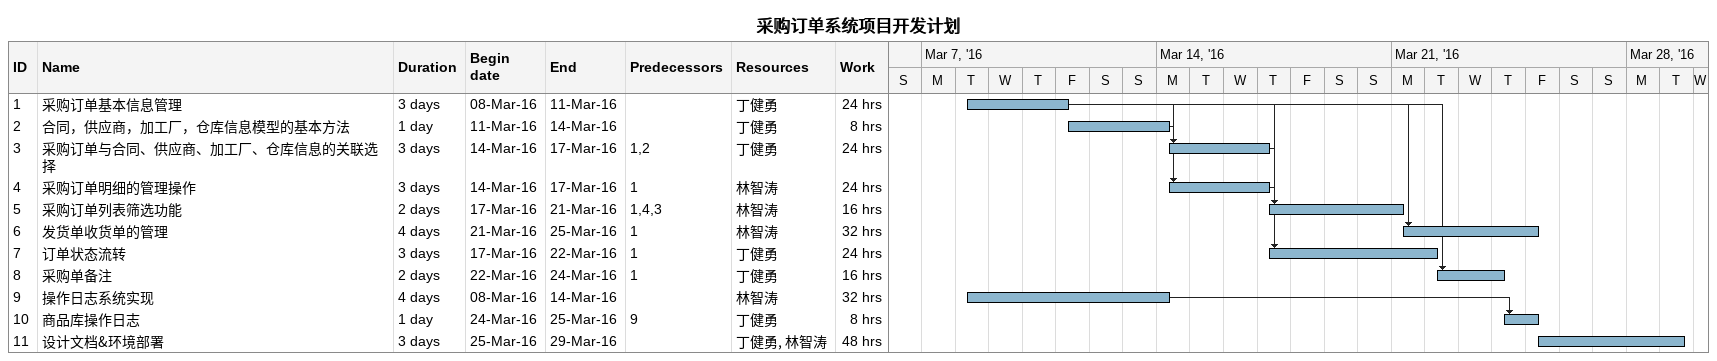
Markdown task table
采购订单系统项目开发计划

| ID | Task | Duration | Start | Finish | Predecessors | Resources | Work (h) |
|---|---|---|---|---|---|---|---|
| 1 | 采购订单基本信息管理 | 3d | 2016-03-08 | 2016-03-11 |  | 丁健勇 | 24 |
| 2 | 合同，供应商，加工厂，仓库信息模型的基本方法 | 1d | 2016-03-11 | 2016-03-14 |  | 丁健勇 | 8 |
| 3 | 采购订单与合同、供应商、加工厂、仓库信息的关联选择 | 3d | 2016-03-14 | 2016-03-17 | 1, 2 | 丁健勇 | 24 |
| 4 | 采购订单明细的管理操作 | 3d | 2016-03-14 | 2016-03-17 | 1 | 林智涛 | 24 |
| 5 | 采购订单列表筛选功能 | 2d | 2016-03-17 | 2016-03-21 | 1, 4, 3 | 林智涛 | 16 |
| 6 | 发货单收货单的管理 | 4d | 2016-03-21 | 2016-03-25 | 1 | 林智涛 | 32 |
| 7 | 订单状态流转 | 3d | 2016-03-17 | 2016-03-22 | 1 | 丁健勇 | 24 |
| 8 | 采购单备注 | 2d | 2016-03-22 | 2016-03-24 | 1 | 丁健勇 | 16 |
| 9 | 操作日志系统实现 | 4d | 2016-03-08 | 2016-03-14 |  | 林智涛 | 32 |
| 10 | 商品库操作日志 | 1d | 2016-03-24 | 2016-03-25 | 9 | 丁健勇 | 8 |
| 11 | 设计文档&环境部署 | 3d | 2016-03-25 | 2016-03-29 |  | 丁健勇, 林智涛 | 48 |
